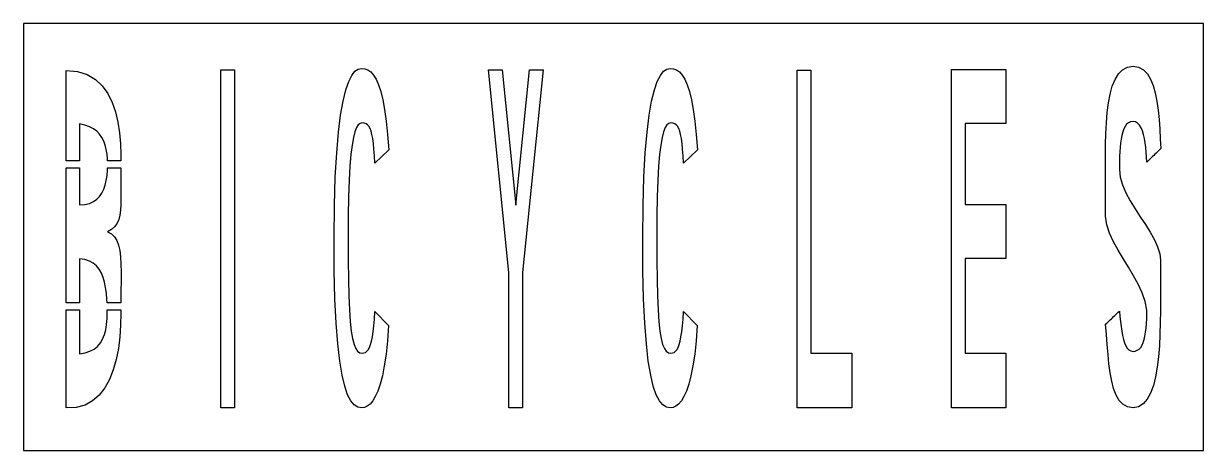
# Model space of a CAD drawing. Extents: x 0 to 83, y 0 to 30.
import ezdxf

# ---------------------------------------------------------------- set-up
doc = ezdxf.new("R2010")
doc.units = 0
doc.layers.add('CUT', color=7, linetype='Continuous')
doc.layers.add('OUTSIDE', color=1, linetype='Continuous')

msp = doc.modelspace()

# ---------------------------------------------------------------- linework, layer by layer
at = {"layer": 'CUT'}
for points in [[(6.8448, 20.8059), (6.8418, 20.3542), (5.8996, 20.3542), (5.8968, 20.464), (5.8704, 20.8202), (5.82, 21.1525), (5.748, 21.4612), (5.6472, 21.7437), (5.5152, 22.0001), (5.3496, 22.228), (5.1504, 22.4298), (4.9104, 22.6055), (4.632, 22.7503), (4.3056, 22.8643), (3.9336, 22.9521), (3.9336, 22.4773), (3.9336, 22.0025), (3.9336, 21.5276), (3.9336, 21.0528), (3.9336, 20.578), (3.9336, 20.3542), (3, 20.3542), (3, 20.7774), (3, 22.7527), (3, 24.7303), (3, 26.7056), (3.7944, 26.632), (4.476, 26.416), (5.052, 26.0741), (5.532, 25.6254), (5.9208, 25.0841), (6.2304, 24.4644), (6.4656, 23.7878), (6.6384, 23.0661), (6.7512, 22.3182), (6.8184, 21.5585)], [(13.8697, 26.7412), (14.8297, 26.7412), (14.8297, 3), (13.8697, 3)], [(24.6074, 21.5751), (24.5618, 21.917), (24.509, 22.2066), (24.449, 22.4441), (24.377, 22.634), (24.2954, 22.7836), (24.1994, 22.8928), (24.0914, 22.9664), (23.9666, 23.0067), (23.8274, 23.0186), (23.681, 22.9877), (23.5466, 22.8809), (23.4218, 22.6886), (23.3066, 22.3966), (23.2034, 21.993), (23.1098, 21.4635), (23.0282, 20.794), (22.961, 19.975), (22.9082, 18.9921), (22.8674, 17.8311), (22.841, 16.4803), (22.829, 14.9252), (22.8314, 13.3702), (22.8482, 12.0193), (22.877, 10.8583), (22.9202, 9.8755), (22.9778, 9.0564), (23.0498, 8.3869), (23.1386, 7.8575), (23.2442, 7.4539), (23.3642, 7.1618), (23.501, 6.9695), (23.6546, 6.8651), (23.8274, 6.8318), (23.9426, 6.8461), (24.0482, 6.8888), (24.149, 6.9648), (24.2402, 7.0787), (24.3266, 7.2331), (24.4034, 7.4325), (24.473, 7.6794), (24.5354, 7.9785), (24.5906, 8.3323), (24.6386, 8.7454), (24.6794, 9.2226), (24.713, 9.7639), (25.6802, 8.7881), (25.5986, 7.7055), (25.4978, 6.7582), (25.3754, 5.9392), (25.2386, 5.2388), (25.085, 4.65), (24.9194, 4.1657), (24.7442, 3.7763), (24.5594, 3.4772), (24.3698, 3.2564), (24.1754, 3.1092), (23.9762, 3.0261), (23.7794, 3), (23.5154, 3.0475), (23.2634, 3.2042), (23.0234, 3.4867), (22.7978, 3.9164), (22.589, 4.5123), (22.4018, 5.2934), (22.2362, 6.2763), (22.097, 7.4847), (21.9866, 8.9329), (21.905, 10.6447), (21.8546, 12.6342), (21.8426, 14.9252), (21.8666, 17.2162), (21.929, 19.2058), (22.025, 20.9175), (22.1474, 22.3657), (22.2986, 23.5741), (22.4714, 24.557), (22.6634, 25.3381), (22.8698, 25.934), (23.0882, 26.3637), (23.3138, 26.6463), (23.5466, 26.8029), (23.7794, 26.8504), (24.005, 26.8267), (24.221, 26.7436), (24.425, 26.5988), (24.6194, 26.3827), (24.7994, 26.0883), (24.9674, 25.7037), (25.1234, 25.2265), (25.265, 24.6449), (25.3922, 23.9516), (25.505, 23.1421), (25.6058, 22.2043), (25.6874, 21.1312), (24.713, 20.1886), (24.6818, 20.7157), (24.6482, 21.1763)], [(35.1003, 12.4965), (35.1003, 3), (34.1403, 3), (34.1403, 12.4965), (32.7003, 26.7412), (33.6603, 26.7412), (34.6203, 17.2305), (35.5803, 26.7412), (36.5427, 26.7412)], [(46.3205, 21.5751), (46.2749, 21.917), (46.2221, 22.2066), (46.1621, 22.4441), (46.0901, 22.634), (46.0085, 22.7836), (45.9125, 22.8928), (45.8045, 22.9664), (45.6797, 23.0067), (45.5405, 23.0186), (45.3941, 22.9877), (45.2597, 22.8809), (45.1349, 22.6886), (45.0197, 22.3966), (44.9165, 21.993), (44.8229, 21.4635), (44.7413, 20.794), (44.6741, 19.975), (44.6213, 18.9921), (44.5805, 17.8311), (44.5541, 16.4803), (44.5421, 14.9252), (44.5445, 13.3702), (44.5613, 12.0193), (44.5901, 10.8583), (44.6333, 9.8755), (44.6909, 9.0564), (44.7629, 8.3869), (44.8517, 7.8575), (44.9573, 7.4539), (45.0773, 7.1618), (45.2141, 6.9695), (45.3677, 6.8651), (45.5405, 6.8318), (45.6557, 6.8461), (45.7613, 6.8888), (45.8621, 6.9648), (45.9533, 7.0787), (46.0397, 7.2331), (46.1165, 7.4325), (46.1861, 7.6794), (46.2485, 7.9785), (46.3037, 8.3323), (46.3517, 8.7454), (46.3925, 9.2226), (46.4261, 9.7639), (47.3933, 8.7881), (47.3117, 7.7055), (47.2109, 6.7582), (47.0885, 5.9392), (46.9517, 5.2388), (46.7981, 4.65), (46.6325, 4.1657), (46.4573, 3.7763), (46.2725, 3.4772), (46.0829, 3.2564), (45.8885, 3.1092), (45.6893, 3.0261), (45.4925, 3), (45.2285, 3.0475), (44.9765, 3.2042), (44.7365, 3.4867), (44.5109, 3.9164), (44.3021, 4.5123), (44.1149, 5.2934), (43.9493, 6.2763), (43.8101, 7.4847), (43.6997, 8.9329), (43.6181, 10.6447), (43.5677, 12.6342), (43.5557, 14.9252), (43.5797, 17.2162), (43.6421, 19.2058), (43.7381, 20.9175), (43.8605, 22.3657), (44.0117, 23.5741), (44.1845, 24.557), (44.3765, 25.3381), (44.5829, 25.934), (44.8013, 26.3637), (45.0269, 26.6463), (45.2597, 26.8029), (45.4925, 26.8504), (45.7181, 26.8267), (45.9341, 26.7436), (46.1381, 26.5988), (46.3325, 26.3827), (46.5125, 26.0883), (46.6805, 25.7037), (46.8365, 25.2265), (46.9781, 24.6449), (47.1053, 23.9516), (47.2181, 23.1421), (47.3189, 22.2043), (47.4005, 21.1312), (46.4261, 20.1886), (46.3949, 20.7157), (46.3613, 21.1763)], [(58.2558, 3), (54.4134, 3), (54.4134, 26.7317), (55.3734, 26.7317), (55.3734, 6.839), (58.2558, 6.839)], [(69.1111, 17.2803), (69.1111, 13.4817), (66.2287, 13.4817), (66.2287, 6.8342), (69.1111, 6.8342), (69.1111, 3), (65.2687, 3), (65.2687, 26.7768), (69.1111, 26.7768), (69.1111, 22.9782), (66.2287, 22.9782), (66.2287, 17.2803)], [(79.2848, 26.1026), (79.4696, 25.6468), (79.616, 25.1244), (79.7312, 24.5428), (79.8176, 23.916), (79.88, 23.2584), (79.9304, 22.5818), (79.9664, 21.8956), (80, 21.2119), (79.916, 21.1335), (79.8344, 21.0528), (79.7528, 20.9745), (79.6688, 20.8938), (79.5872, 20.8154), (79.5056, 20.7371), (79.4216, 20.6563), (79.34, 20.578), (79.2584, 20.4973), (79.1744, 20.4189), (79.0928, 20.3406), (79.0112, 20.2599), (78.9944, 20.6112), (78.9704, 20.9602), (78.9416, 21.2974), (78.9008, 21.6226), (78.8504, 21.9289), (78.788, 22.2114), (78.7088, 22.4631), (78.6176, 22.6838), (78.5048, 22.8619), (78.3752, 22.9972), (78.224, 23.0851), (78.0488, 23.1159), (77.8736, 23.0946), (77.7248, 23.0281), (77.5952, 22.9213), (77.4872, 22.7741), (77.396, 22.5936), (77.3216, 22.3847), (77.2592, 22.1449), (77.2112, 21.8838), (77.1704, 21.6012), (77.1368, 21.3045), (77.1104, 20.9935), (77.0864, 20.673), (77.0864, 20.5946), (77.0864, 20.5186), (77.0864, 20.4403), (77.0864, 20.3643), (77.0864, 20.286), (77.0864, 20.21), (77.0864, 20.1317), (77.0864, 20.0557), (77.0864, 19.9773), (77.0864, 19.9014), (77.0864, 19.823), (77.0864, 19.7471), (77.144, 19.2129), (77.3024, 18.6668), (77.5448, 18.1113), (77.8472, 17.5486), (78.1904, 16.986), (78.5528, 16.4233), (78.9152, 15.8701), (79.2536, 15.3288), (79.5488, 14.8041), (79.7816, 14.2984), (79.9304, 13.8165), (79.9736, 13.3654), (79.9736, 13.071), (79.9736, 12.7743), (79.9736, 12.4799), (79.9736, 12.1831), (79.9736, 11.8863), (79.9736, 11.5919), (79.9736, 11.2952), (79.9736, 11.0008), (79.9736, 10.704), (79.9736, 10.4073), (79.9736, 10.1129), (79.9736, 9.8161), (79.964, 8.9875), (79.9448, 8.1613), (79.904, 7.3541), (79.8416, 6.5778), (79.7552, 5.8442), (79.6352, 5.1676), (79.4816, 4.5574), (79.2896, 4.0304), (79.0544, 3.5983), (78.7712, 3.2754), (78.4376, 3.0712), (78.0488, 3), (77.6624, 3.0617), (77.3408, 3.2374), (77.0744, 3.5152), (76.8584, 3.8879), (76.6856, 4.3414), (76.5488, 4.8637), (76.4408, 5.4477), (76.3568, 6.0792), (76.2896, 6.7464), (76.2344, 7.442), (76.1792, 8.1518), (76.124, 8.8641), (76.2032, 8.9424), (76.2848, 9.0184), (76.364, 9.0967), (76.4456, 9.1727), (76.5248, 9.2511), (76.604, 9.327), (76.6856, 9.4054), (76.7648, 9.4814), (76.8464, 9.5597), (76.9256, 9.6357), (77.0072, 9.714), (77.0864, 9.79), (77.1272, 9.4149), (77.168, 9.0516), (77.2112, 8.705), (77.2592, 8.3798), (77.3144, 8.0782), (77.3768, 7.8052), (77.4488, 7.5631), (77.5352, 7.3589), (77.636, 7.1903), (77.7536, 7.0669), (77.8904, 6.9885), (78.0488, 6.9624), (78.2096, 6.979), (78.3512, 7.0336), (78.4784, 7.1215), (78.5888, 7.2426), (78.6848, 7.3969), (78.7664, 7.5821), (78.836, 7.7957), (78.8912, 8.0379), (78.9368, 8.3062), (78.9704, 8.5982), (78.9944, 8.9139), (79.0112, 9.2511), (79.016, 9.8612), (78.9056, 10.469), (78.6992, 11.0744), (78.4184, 11.6774), (78.0872, 12.2781), (77.7224, 12.8787), (77.3504, 13.477), (76.9928, 14.0729), (76.6688, 14.6688), (76.4024, 15.2647), (76.2128, 15.8582), (76.124, 16.4541), (76.124, 16.8079), (76.124, 17.1616), (76.124, 17.5154), (76.124, 17.8691), (76.124, 18.2205), (76.124, 18.5742), (76.124, 18.928), (76.124, 19.2817), (76.124, 19.6355), (76.124, 19.9892), (76.124, 20.343), (76.124, 20.6967), (76.124, 21.4944), (76.1408, 22.2779), (76.1744, 23.0328), (76.2344, 23.7546), (76.3184, 24.4288), (76.436, 25.0485), (76.592, 25.6016), (76.7864, 26.0765), (77.024, 26.4634), (77.312, 26.7531), (77.6504, 26.9359), (78.0488, 27), (78.4424, 26.9383), (78.776, 26.7602), (79.0568, 26.4777)], [(6.7728, 16.542), (6.6936, 16.2357), (6.576, 15.9675), (6.4104, 15.7324), (6.1896, 15.5306), (5.9064, 15.3549), (6.1776, 15.2125), (6.3912, 15.0131), (6.5568, 14.7519), (6.6792, 14.429), (6.7632, 14.0468), (6.816, 13.6052), (6.8448, 13.0995), (6.8568, 12.5345), (6.8544, 11.9077), (6.8472, 11.2192), (6.84, 10.469), (6.84, 10.3829), (5.8681, 10.3829), (5.8584, 10.6138), (5.8248, 11.0459), (5.772, 11.4471), (5.7, 11.8222), (5.604, 12.1617), (5.4792, 12.468), (5.3208, 12.7386), (5.1288, 12.9689), (4.8984, 13.1612), (4.6248, 13.3084), (4.3056, 13.4105), (3.9384, 13.4651), (3.9408, 12.9096), (3.9408, 12.354), (3.9408, 11.7985), (3.9384, 11.243), (3.9384, 10.6874), (3.9371, 10.3829), (3, 10.3829), (3, 10.9011), (3, 12.8763), (3, 14.8516), (3, 16.8269), (3, 18.8022), (3, 19.8522), (3.9336, 19.8522), (3.9336, 19.6284), (3.9336, 19.1535), (3.9336, 18.6787), (3.9336, 18.2039), (3.9336, 17.7291), (3.9336, 17.2542), (4.3056, 17.2851), (4.632, 17.3611), (4.9104, 17.4845), (5.1504, 17.6483), (5.3496, 17.8501), (5.5152, 18.0875), (5.6472, 18.3582), (5.748, 18.655), (5.82, 18.9802), (5.8704, 19.3292), (5.8968, 19.6972), (5.9007, 19.8522), (6.8368, 19.8522), (6.8304, 19.3957), (6.8328, 18.7808), (6.84, 18.2276), (6.8448, 17.7291), (6.8424, 17.2851), (6.8184, 16.891)], [(6.6672, 7.1618), (6.516, 6.3831), (6.3096, 5.6519), (6.0432, 4.9824), (5.7168, 4.3889), (5.3232, 3.8808), (4.8576, 3.4748), (4.32, 3.1852), (3.7008, 3.0214), (3, 3), (3, 4.9753), (3, 6.9505), (3, 8.9258), (3, 9.8809), (3.9349, 9.8809), (3.9336, 9.5763), (3.9312, 9.0208), (3.9312, 8.4652), (3.9312, 7.9097), (3.9312, 7.3541), (3.9336, 6.7986), (4.3272, 6.8579), (4.668, 6.9648), (4.956, 7.1167), (5.2008, 7.3138), (5.4, 7.5488), (5.5584, 7.8242), (5.6832, 8.1376), (5.7744, 8.4818), (5.8344, 8.8593), (5.8704, 9.2653), (5.8848, 9.6998), (5.8819, 9.8809), (6.84, 9.8809), (6.84, 9.657), (6.8256, 8.8119), (6.7704, 7.9762)]]:
    msp.add_lwpolyline(points, close=True, dxfattribs=at)
at = {"layer": 'OUTSIDE'}
msp.add_lwpolyline([(0, 0), (83, 0), (83, 30), (0, 30)], close=True, dxfattribs=at)

doc.saveas('drawing.dxf')
